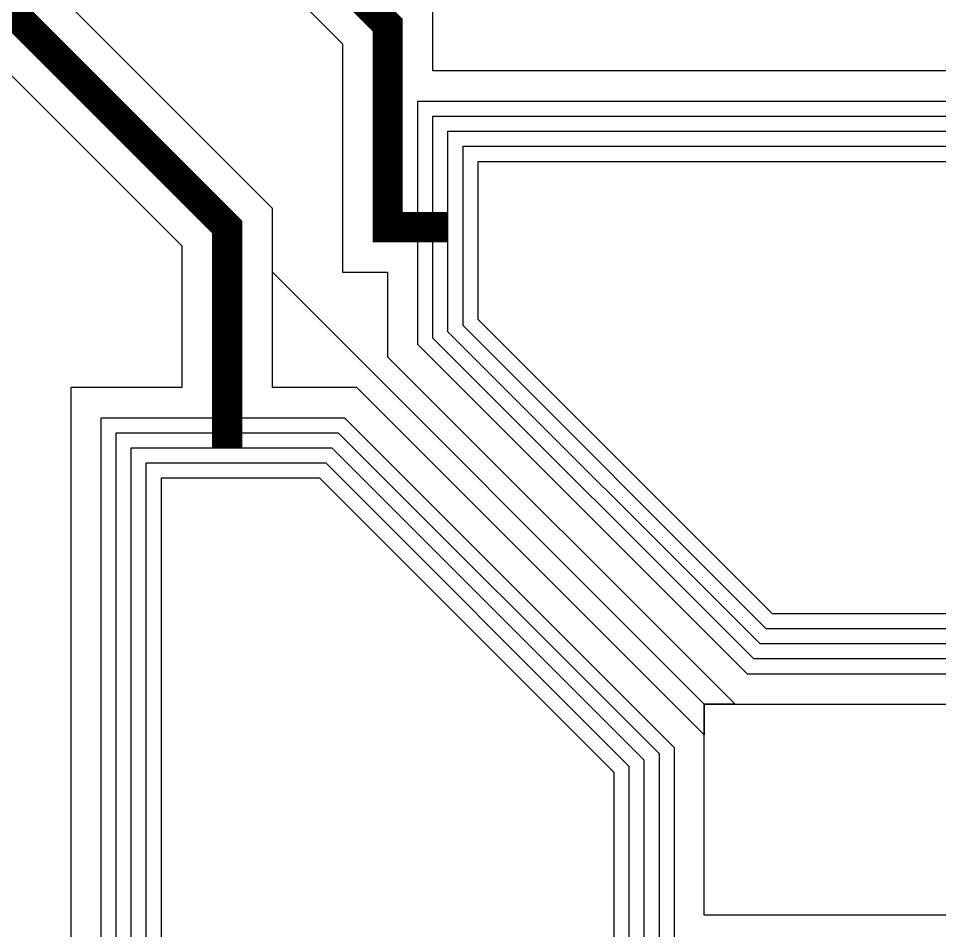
# Model space of a CAD drawing. Extents: x -87611 to 96139, y 77822 to 138139.
# Drawn here: x -18976.4 to -18671, y 121981.4 to 122283.9 of the extents above; entities that cross this region are included whole.
import ezdxf

# ---------------------------------------------------------------- set-up
doc = ezdxf.new("R2010")
doc.units = 0
doc.header["$MEASUREMENT"] = 0
doc.layers.get('0').update_dxf_attribs({"color": 6})
for name, color, linetype in [('L14D0 Au', 2, 'Continuous'), ('L15D0 PVIA', 7, 'Continuous'), ('L3D0 Base', 3, 'Continuous'), ('L4D0 Cntr', 1, 'Continuous'), ('L8D0 Wire', 5, 'Continuous')]:
    doc.layers.add(name, color=color, linetype=linetype)

# ---------------------------------------------------------------- blocks, each defined once
blk = doc.blocks.new('_32PADS')
at = {"layer": 'L14D0 Au'}
for points in [[(1160.533, -1115), (1060, -1014.467), (1060, -955), (1340, -955), (1340, -1115)], [(955, -1340), (955, -1060), (1014.467, -1060), (1115, -1160.533), (1115, -1340)]]:
    blk.add_lwpolyline(points, close=True, dxfattribs=at)
at = {"layer": 'L15D0 PVIA'}
for points in [[(1162.604, -1110), (1065, -1012.396), (1065, -960), (1335, -960), (1335, -1110)], [(960, -1335), (960, -1065), (1012.396, -1065), (1110, -1162.604), (1110, -1335)]]:
    blk.add_lwpolyline(points, close=True, dxfattribs=at)
at = {"layer": 'L3D0 Base'}
for points in [[(1156.391, -1125), (1050, -1018.609), (1050, -945), (1350, -945), (1350, -1125)], [(945, -1350), (945, -1050), (1018.609, -1050), (1125, -1156.391), (1125, -1350)]]:
    blk.add_lwpolyline(points, close=True, dxfattribs=at)
at = {"layer": 'L4D0 Cntr'}
for points in [[(1158.462, -1120), (1055, -1016.538), (1055, -950), (1345, -950), (1345, -1120)], [(950, -1345), (950, -1055), (1016.538, -1055), (1120, -1158.462), (1120, -1345)]]:
    blk.add_lwpolyline(points, close=True, dxfattribs=at)
at = {"layer": 'L8D0 Wire'}
for points in [[(1154.32, -1130), (1045, -1020.68), (1045, -940), (1355, -940), (1355, -1130)], [(940, -1355), (940, -1045), (1020.68, -1045), (1130, -1154.32), (1130, -1355)]]:
    blk.add_lwpolyline(points, close=True, dxfattribs=at)
blk = doc.blocks.new('_32TRCE70')
at = {"layer": 'L14D0 Au'}
for points in [[(-114, 135.21), (-966.8, 988.02), (-966.8, 1035), (-930, 1035), (-930, 1365), (-1000, 1365), (-1000, 1460), (-840, 1460), (-840, 1365), (-910, 1365), (-910, 1035), (-813, 1035), (-813, 912), (-282.84, 381.84), (-304.06, 360.62), (-240.42, 296.99), (-219.2, 318.2)], [(219.2, 318.2), (240.42, 296.99), (304.06, 360.62), (282.84, 381.84), (921, 1020), (996.8, 1020), (996.8, 1035), (1024.82, 1035), (1140, 1150.18), (1140, 1140), (996.8, 996.8), (975.59, 996.8), (105.21, 126.42)]]:
    blk.add_lwpolyline(points, dxfattribs=at)
for points in [[(910, 1050), (910, 1365), (840, 1365), (840, 1460), (1000, 1460), (1000, 1365), (930, 1365), (930, 1050)], [(-996.8, 996.8), (-1140, 1140), (-1140, 1150.18), (-1024.82, 1035), (-996.8, 1035)]]:
    blk.add_lwpolyline(points, close=True, dxfattribs=at)
at = {"layer": 'L8D0 Wire', "const_width": 10}
for points in [[(-981.8, 1055), (-981.8, 981.8), (-120.21, 120.21), (-57.72, 120.21)], [(270.98, 391.19), (914.79, 1035), (981.8, 1035), (981.8, 1055)]]:
    blk.add_lwpolyline(points, dxfattribs=at)
blk = doc.blocks.new('$32_70')
at = {"layer": 'L14D0 Au'}
blk.add_lwpolyline([(2640, 290), (2640, 360), (2960, 360), (2960, 290)], close=True, dxfattribs=at)
blk.add_blockref('_32PADS', (1500, 1500))
for rotation in [270, 180]:
    blk.add_blockref('_32TRCE70', (1500, 1500), dxfattribs=dict(rotation=rotation))

msp = doc.modelspace()

# ---------------------------------------------------------------- block references
at = {"linetype": 'Continuous'}
msp.add_blockref('$32_70', (-21388.98, 121696.49), dxfattribs=at)

doc.saveas('drawing.dxf')
